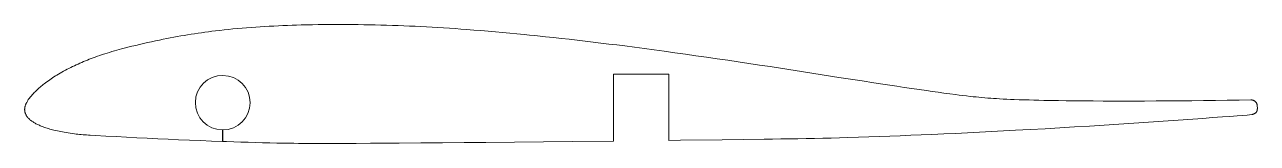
# Model space of a CAD drawing. Header units: millimetres. Extents: x 33 to 397, y 149 to 184.
import ezdxf

# ---------------------------------------------------------------- set-up
doc = ezdxf.new("R2010")
doc.units = ezdxf.units.MM
doc.layers.add('Geometries', color=7, linetype='Continuous', true_color=0xffffff)

msp = doc.modelspace()

# ---------------------------------------------------------------- linework, layer by layer
at = {"layer": 'Geometries', "linetype": 'Continuous', "lineweight": 0}
for p, q in [((206.85, 149.56), (206.85, 169.47)), ((206.85, 169.47), (223.25, 169.47)), ((223.25, 169.47), (223.25, 149.76)), ((91.19, 149.43), (91.19, 152.85)), ((91.29, 152.85), (91.29, 149.43))]:
    msp.add_line(p, q, dxfattribs=at)
at = {"layer": 'Geometries', "linetype": 'Continuous', "lineweight": 0, "flags": 128}
for points in [[(395.4, 161.77), (391.9, 161.72), (388.4, 161.66), (384.9, 161.62), (381.4, 161.57), (377.9, 161.54), (374.4, 161.5), (370.9, 161.48), (367.4, 161.46), (363.9, 161.44), (360.4, 161.43), (357.48, 161.43), (354.56, 161.43), (351.65, 161.44), (348.73, 161.45), (345.81, 161.47), (342.9, 161.5), (340.71, 161.52), (338.52, 161.56), (336.33, 161.59), (334.14, 161.64), (332.68, 161.67), (331.22, 161.71), (329.76, 161.75), (328.3, 161.79), (326.84, 161.84), (325.38, 161.89), (324.3, 161.94), (323.21, 161.99), (322.12, 162.04), (321.04, 162.1), (320.17, 162.15), (319.3, 162.2), (318.43, 162.26), (317.56, 162.32), (316.69, 162.39), (315.83, 162.47), (314.96, 162.55), (314.09, 162.64), (313.23, 162.73), (312.36, 162.83), (311.28, 162.95), (310.2, 163.08), (309.12, 163.21), (308.04, 163.35), (306.31, 163.57), (304.59, 163.8), (302.86, 164.04), (301.14, 164.28), (299.42, 164.52), (297.24, 164.84), (295.06, 165.16), (292.88, 165.49), (290.7, 165.81), (287.26, 166.34), (283.82, 166.87), (280.38, 167.41), (276.94, 167.94), (273.5, 168.48), (269.2, 169.16), (264.9, 169.83), (260.6, 170.5), (256.3, 171.16), (253.17, 171.65), (250.04, 172.12), (246.91, 172.6), (243.78, 173.07), (240.65, 173.54), (237.52, 174), (234.39, 174.46), (231.26, 174.91), (228.13, 175.36), (224.99, 175.8), (221.86, 176.23), (218.94, 176.63), (216.02, 177.02), (213.1, 177.41), (210.18, 177.79), (207.84, 178.09), (205.5, 178.38), (203.16, 178.67), (200.82, 178.96), (198.48, 179.24), (196.14, 179.51), (193.79, 179.78), (191.45, 180.05), (189.11, 180.3), (186.76, 180.56), (185.17, 180.72), (183.58, 180.89), (181.99, 181.05), (180.4, 181.21), (178.28, 181.42), (176.16, 181.62), (174.04, 181.81), (171.92, 182), (169.8, 182.18), (167.67, 182.36), (165.55, 182.53), (163.43, 182.69), (161.73, 182.82), (160.02, 182.94), (158.32, 183.05), (156.62, 183.17), (154.92, 183.27), (153.24, 183.37), (151.56, 183.46), (149.87, 183.55), (148.19, 183.64), (146.51, 183.71), (144.83, 183.78), (143.14, 183.85), (141.46, 183.91), (139.77, 183.96), (138.09, 184), (136.4, 184.04), (134.72, 184.08), (133.03, 184.1), (131.35, 184.13), (129.66, 184.14), (127.98, 184.16), (126.29, 184.16), (124.61, 184.16), (122.93, 184.16), (121.24, 184.15), (119.56, 184.13), (117.87, 184.1), (116.18, 184.07), (114.5, 184.03), (113.15, 184), (111.8, 183.95), (110.46, 183.91), (109.11, 183.85), (107.76, 183.79), (106.42, 183.73), (105.07, 183.66), (103.73, 183.58), (102.38, 183.5), (101.04, 183.41), (99.69, 183.31), (98.34, 183.21), (97, 183.09), (95.65, 182.98), (94.31, 182.85), (93.01, 182.72), (91.72, 182.58), (90.43, 182.44), (89.14, 182.29), (88.11, 182.16), (87.07, 182.03), (86.04, 181.89), (85.01, 181.74), (83.98, 181.6), (82.95, 181.44), (81.93, 181.28), (80.9, 181.12), (79.87, 180.95), (78.85, 180.77), (77.82, 180.59), (76.79, 180.41), (75.76, 180.21), (74.73, 180.01), (73.7, 179.81), (72.54, 179.57), (71.37, 179.32), (70.21, 179.07), (69.04, 178.81), (67.88, 178.54), (66.72, 178.27), (65.56, 177.98), (64.41, 177.69), (63.25, 177.4), (62.1, 177.1), (61.38, 176.91), (60.66, 176.71), (59.94, 176.51), (59.23, 176.31), (58.51, 176.11), (57.8, 175.89), (57.08, 175.68), (56.37, 175.45), (55.65, 175.22), (54.94, 174.97), (54.22, 174.73), (53.51, 174.47), (52.94, 174.26), (52.38, 174.05), (51.81, 173.83), (51.25, 173.61), (50.69, 173.38), (50.14, 173.15), (49.59, 172.92), (49.04, 172.68), (48.5, 172.44), (47.96, 172.19), (47.42, 171.94), (46.88, 171.68), (46.35, 171.41), (45.81, 171.15), (45.28, 170.87), (44.76, 170.59), (44.23, 170.31), (43.71, 170.02), (43.2, 169.72), (42.68, 169.42), (42.25, 169.15), (41.81, 168.88), (41.38, 168.61), (40.96, 168.33), (40.53, 168.05), (40.11, 167.76), (39.71, 167.48), (39.3, 167.19), (38.9, 166.89), (38.51, 166.59), (38.2, 166.34), (37.89, 166.1), (37.58, 165.84), (37.28, 165.59), (36.98, 165.33), (36.67, 165.06), (36.38, 164.78), (36.09, 164.51), (35.8, 164.22), (35.52, 163.94), (35.31, 163.71), (35.1, 163.49), (34.9, 163.26), (34.7, 163.03), (34.5, 162.8), (34.31, 162.56), (34.13, 162.32), (33.95, 162.07), (33.79, 161.85), (33.65, 161.63), (33.51, 161.4), (33.41, 161.23), (33.31, 161.05), (33.22, 160.88), (33.13, 160.7), (33.07, 160.57), (33.02, 160.44), (32.97, 160.31), (32.92, 160.18), (32.88, 160.05), (32.84, 159.92)], [(397.3, 159.19), (397.3, 159.49), (397.29, 159.79), (397.29, 159.89), (397.29, 159.99), (397.28, 160.04), (397.27, 160.09), (397.26, 160.19), (397.24, 160.29), (397.21, 160.39), (397.18, 160.49), (397.15, 160.59), (397.11, 160.69), (397.06, 160.78), (397.01, 160.87), (396.95, 160.96), (396.89, 161.05), (396.83, 161.13), (396.76, 161.21), (396.68, 161.28), (396.6, 161.35), (396.52, 161.42), (396.43, 161.48), (396.34, 161.54), (396.25, 161.58), (396.16, 161.63), (396.06, 161.66), (395.96, 161.7), (395.86, 161.72), (395.76, 161.74), (395.67, 161.76), (395.58, 161.77), (395.49, 161.77), (395.4, 161.77)], [(32.84, 159.92), (32.81, 159.8), (32.79, 159.69), (32.76, 159.55), (32.74, 159.41), (32.72, 159.27), (32.71, 159.13), (32.7, 158.99), (32.7, 158.84), (32.71, 158.7), (32.72, 158.56), (32.74, 158.42), (32.76, 158.28), (32.79, 158.14), (32.83, 158.01), (32.87, 157.87), (32.92, 157.73), (32.97, 157.6), (33.03, 157.47), (33.11, 157.32), (33.19, 157.17), (33.28, 157.03), (33.37, 156.89), (33.47, 156.75), (33.58, 156.61), (33.69, 156.48), (33.8, 156.35), (33.92, 156.24), (34.03, 156.12), (34.16, 156.01), (34.28, 155.9), (34.41, 155.79), (34.54, 155.69), (34.7, 155.56), (34.86, 155.44), (35.03, 155.33), (35.19, 155.22), (35.37, 155.11), (35.59, 154.97), (35.82, 154.84), (36.05, 154.71), (36.29, 154.59), (36.52, 154.47), (36.76, 154.36), (37.05, 154.23), (37.34, 154.1), (37.63, 153.98), (37.93, 153.87), (38.22, 153.76), (38.6, 153.62), (38.97, 153.49), (39.35, 153.37), (39.72, 153.25), (40.14, 153.13), (40.55, 153.02), (40.96, 152.91), (41.38, 152.8), (41.88, 152.68), (42.37, 152.57), (42.88, 152.46), (43.38, 152.35), (43.88, 152.26), (44.38, 152.16), (44.99, 152.06), (45.6, 151.96), (46.2, 151.87), (46.81, 151.78), (47.42, 151.7), (47.93, 151.64), (48.44, 151.58), (48.95, 151.53), (49.46, 151.48), (49.97, 151.44), (50.48, 151.4), (51.01, 151.37), (51.54, 151.34), (52.06, 151.31), (53.65, 151.21), (56.71, 151.04), (59.78, 150.87), (62.85, 150.71), (65.92, 150.55), (68.98, 150.39), (72.05, 150.24), (75.12, 150.1), (78.19, 149.96), (81.44, 149.82), (84.69, 149.68), (87.94, 149.55), (91.19, 149.43)], [(223.25, 149.76), (226.64, 149.8), (239.03, 149.95), (251.42, 150.11), (253.9, 150.14), (256.38, 150.17), (258.86, 150.2), (261.34, 150.24), (263.82, 150.28), (266.3, 150.33), (268.77, 150.39), (271.25, 150.45), (273.73, 150.52), (276.21, 150.59), (279.31, 150.68), (282.4, 150.78), (285.5, 150.89), (288.6, 151), (291.69, 151.12), (294.79, 151.25), (297.89, 151.38), (300.98, 151.51), (304.52, 151.67), (308.06, 151.84), (311.6, 152.01), (315.14, 152.18), (318.68, 152.37), (322.22, 152.55), (325.76, 152.74), (330.14, 152.99), (334.51, 153.23), (338.88, 153.49), (343.26, 153.75), (347.63, 154.02), (352, 154.3), (356.37, 154.58), (360.74, 154.86), (365.11, 155.16), (369.48, 155.46), (373.85, 155.76), (378.22, 156.07), (381.14, 156.28), (384.05, 156.5), (386.96, 156.72), (389.15, 156.89), (391.33, 157.06), (392.79, 157.17), (394.25, 157.29), (395.7, 157.41)], [(395.7, 157.41), (395.88, 157.46), (395.97, 157.49), (396.05, 157.52), (396.17, 157.56), (396.28, 157.61), (396.38, 157.66), (396.46, 157.7), (396.54, 157.74), (396.62, 157.79), (396.69, 157.84), (396.75, 157.89), (396.81, 157.93), (396.86, 157.98), (396.91, 158.03), (396.96, 158.09), (397.01, 158.14), (397.05, 158.21), (397.09, 158.27), (397.13, 158.34), (397.16, 158.41), (397.19, 158.48), (397.21, 158.55), (397.23, 158.62), (397.25, 158.69), (397.27, 158.77), (397.28, 158.84), (397.29, 158.93), (397.29, 159.01), (397.3, 159.1), (397.3, 159.19)], [(91.29, 149.43), (92.42, 149.39), (94.55, 149.32), (96.67, 149.25), (98.8, 149.18), (100.93, 149.12), (103.06, 149.06), (105.19, 149.01), (107.32, 148.97), (109.45, 148.93), (110.87, 148.91), (112.29, 148.89), (113.71, 148.87), (115.13, 148.86), (116.55, 148.85), (117.97, 148.84), (120.52, 148.84), (123.08, 148.84), (125.63, 148.84), (128.19, 148.85), (130.74, 148.86), (135, 148.88), (139.26, 148.9), (143.52, 148.93), (149.9, 148.98), (156.29, 149.03), (162.68, 149.09), (169.07, 149.15), (177.6, 149.24), (186.14, 149.33), (194.68, 149.42), (206.85, 149.56)]]:
    msp.add_lwpolyline(points, dxfattribs=at)
at = {"layer": 'Geometries', "linetype": 'Continuous', "lineweight": 0}
msp.add_arc((91.29, 160.95), 8.1, 270, 269.2926, dxfattribs=at)

doc.saveas('drawing.dxf')
